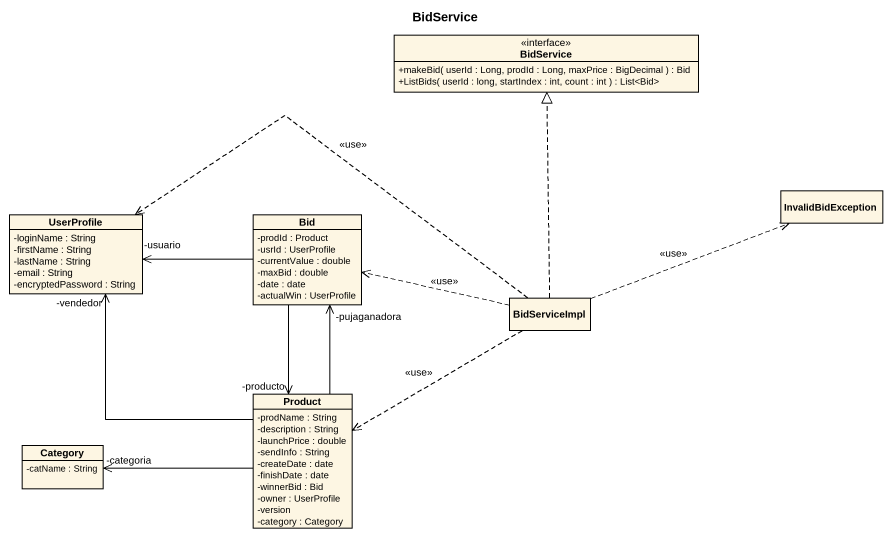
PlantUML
@startuml
title BidService
hide circle
hide empty members
skinparam classAttributeIconSize 0
interface BidService {
  +makeBid( userId : Long, prodId : Long, maxPrice : BigDecimal ) : Bid
  +ListBids( userId : long, startIndex : int, count : int ) : List<Bid>
}
class UserProfile {
  -loginName : String
  -firstName : String
  -lastName : String
  -email : String
  -encryptedPassword : String
}
class Bid {
  -prodId : Product
  -usrId : UserProfile
  -currentValue : double
  -maxBid : double
  -date : date
  -actualWin : UserProfile
}
class InvalidBidException
class BidServiceImpl
class Product {
  -prodName : String
  -description : String
  -launchPrice : double
  -sendInfo : String
  -createDate : date
  -finishDate : date
  -winnerBid : Bid
  -owner : UserProfile
  -version
  -category : Category
}
class Category {
  -catName : String
}
Bid -left-> "-usuario" UserProfile
Bid --> "-producto" Product
BidServiceImpl .up.|> BidService
BidServiceImpl .left.> UserProfile : <<use>>
BidServiceImpl .left.> Bid : <<use>>
BidServiceImpl .right.> InvalidBidException : <<use>>
BidServiceImpl .left.> Product : <<use>>
Product -up-> "-vendedor" UserProfile
Product -up-> "-pujaganadora" Bid
Product -left-> "-categoria" Category
@enduml
